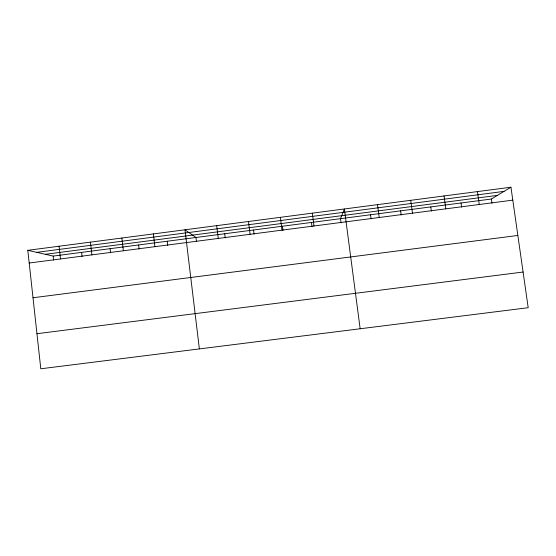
<?xml version="1.0" encoding="UTF-8"?>
<svg xmlns="http://www.w3.org/2000/svg" width="556" height="556" viewBox="0 0 556 556"><rect width="100%" height="100%" fill="white"/><g stroke="black" fill="none" stroke-linecap="round" stroke-linejoin="round"><path stroke-width="0.83" d="M27.8 250.318L53.202 256.08L491.365 199.027L510.95 187.219L528.2 307.704L40.797 368.781L27.8 250.318L510.95 187.219M36.738 252.348L504.049 191.375M45.356 254.3L497.405 195.385M29.197 263.023L512.799 200.132M33.006 297.752L517.858 235.459M36.953 333.711L523.092 272.03M491.365 199.027L491.956 203.211M477.444 191.598L479.265 204.497M461.035 202.975L461.619 207.152M444.035 195.955L445.822 208.841M430.789 206.915L431.359 211.085M410.724 200.306L412.476 213.177M400.619 210.842L401.182 215.012M377.51 204.65L379.234 217.5M370.525 214.762L371.081 218.925M360.156 328.763L344.386 208.973L340.508 218.668L341.057 222.831M312.333 213.156L313.994 225.986M311.45 222.456L311.992 226.605M282.469 226.229L282.997 230.379M280.37 217.333L281.996 230.149M253.557 229.989L254.078 234.139M248.49 221.496L250.089 234.298M224.721 233.742L225.229 237.892M216.701 225.646L218.272 238.434M196.456 241.631L195.955 237.488L185.002 229.788L199.368 348.911M167.259 241.228L167.752 245.363M153.386 233.916L154.895 246.676M138.639 244.953L139.125 249.081M121.861 238.037L123.342 250.777M110.088 248.671L110.568 252.799M90.419 242.138L91.872 254.87M81.614 252.375L82.079 256.504M59.068 246.238L60.493 258.95M53.202 256.08L53.661 260.194"/></g></svg>
